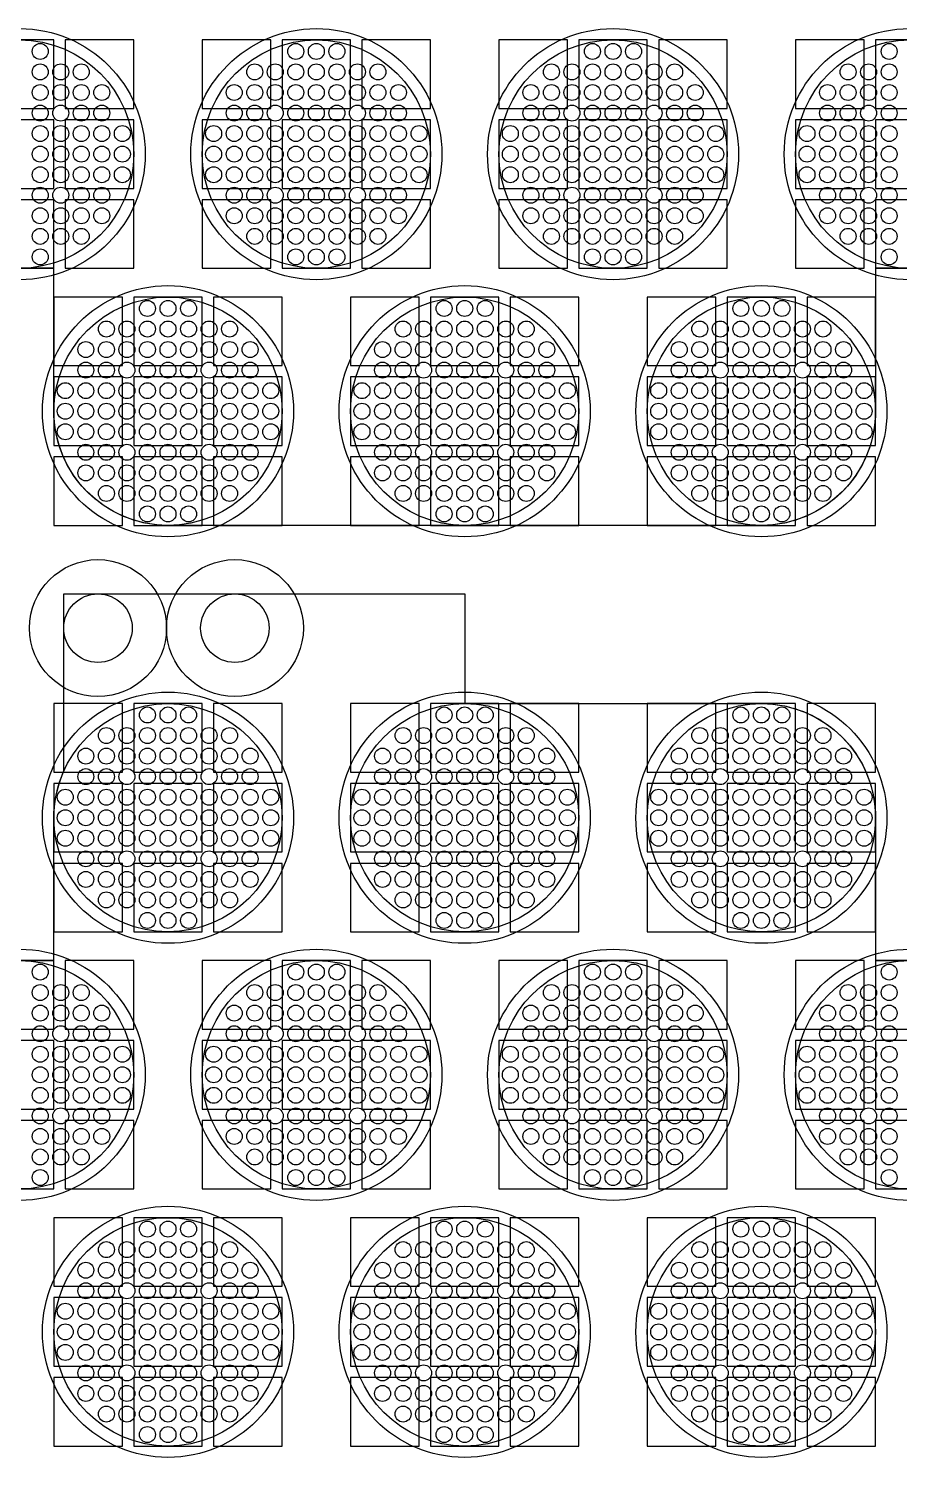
# Model space of a CAD drawing. Extents: x -49 to 54, y -38 to 38.
# Drawn here: x -20.96 to -17.14, y -17.83 to -11.57 of the extents above; entities that cross this region are included whole.
import ezdxf

# ---------------------------------------------------------------- set-up
doc = ezdxf.new("R2010")
doc.units = 0
for name, color, linetype in [('ADHESIVE_VIA_OPENINGS', 30, 'CONTINUOUS'), ('BACK_LAYER', 5, 'CONTINUOUS'), ('COND_LAYER_LOWER_ELECTRODE', 6, 'CONTINUOUS'), ('CONDUCTIVE_LAYER_BACK_LAYER', 2, 'CONTINUOUS'), ('EMITTER', 3, 'CONTINUOUS'), ('LOWER_ELECTRODE', 1, 'CONTINUOUS'), ('SUBSTRATE_VIA', 4, 'CONTINUOUS')]:
    doc.layers.add(name, color=color, linetype=linetype)

msp = doc.modelspace()

# ---------------------------------------------------------------- linework, layer by layer
at = {"layer": 'ADHESIVE_VIA_OPENINGS'}
for centre in [(-20.6534, -14.1982), (-20.0534, -14.1982)]:
    msp.add_circle(centre, 0.3, dxfattribs=at)
at = {"layer": 'BACK_LAYER'}
for points in [[(-21.1465, -11.9223), (-20.8465, -11.9223), (-20.8465, -11.6223), (-21.1465, -11.6223)], [(-20.7965, -11.9223), (-20.4965, -11.9223), (-20.4965, -11.6223), (-20.7965, -11.6223)], [(-20.1965, -11.9223), (-19.8965, -11.9223), (-19.8965, -11.6223), (-20.1965, -11.6223)], [(-19.8465, -11.9223), (-19.5465, -11.9223), (-19.5465, -11.6223), (-19.8465, -11.6223)], [(-19.4965, -11.9223), (-19.1965, -11.9223), (-19.1965, -11.6223), (-19.4965, -11.6223)], [(-18.8965, -11.9223), (-18.5965, -11.9223), (-18.5965, -11.6223), (-18.8965, -11.6223)], [(-18.5465, -11.9223), (-18.2465, -11.9223), (-18.2465, -11.6223), (-18.5465, -11.6223)], [(-18.1965, -11.9223), (-17.8965, -11.9223), (-17.8965, -11.6223), (-18.1965, -11.6223)], [(-17.5965, -11.9223), (-17.2965, -11.9223), (-17.2965, -11.6223), (-17.5965, -11.6223)], [(-17.2465, -11.9223), (-16.9465, -11.9223), (-16.9465, -11.6223), (-17.2465, -11.6223)], [(-21.1465, -12.2723), (-20.8465, -12.2723), (-20.8465, -11.9723), (-21.1465, -11.9723)], [(-20.7965, -12.2723), (-20.4965, -12.2723), (-20.4965, -11.9723), (-20.7965, -11.9723)], [(-20.1965, -12.2723), (-19.8965, -12.2723), (-19.8965, -11.9723), (-20.1965, -11.9723)], [(-19.8465, -12.2723), (-19.5465, -12.2723), (-19.5465, -11.9723), (-19.8465, -11.9723)], [(-19.4965, -12.2723), (-19.1965, -12.2723), (-19.1965, -11.9723), (-19.4965, -11.9723)], [(-18.8965, -12.2723), (-18.5965, -12.2723), (-18.5965, -11.9723), (-18.8965, -11.9723)], [(-18.5465, -12.2723), (-18.2465, -12.2723), (-18.2465, -11.9723), (-18.5465, -11.9723)], [(-18.1965, -12.2723), (-17.8965, -12.2723), (-17.8965, -11.9723), (-18.1965, -11.9723)], [(-17.5965, -12.2723), (-17.2965, -12.2723), (-17.2965, -11.9723), (-17.5965, -11.9723)], [(-17.2465, -12.2723), (-16.9465, -12.2723), (-16.9465, -11.9723), (-17.2465, -11.9723)], [(-21.1465, -12.6223), (-20.8465, -12.6223), (-20.8465, -12.3223), (-21.1465, -12.3223)], [(-20.7965, -12.6223), (-20.4965, -12.6223), (-20.4965, -12.3223), (-20.7965, -12.3223)], [(-20.1965, -12.6223), (-19.8965, -12.6223), (-19.8965, -12.3223), (-20.1965, -12.3223)], [(-19.8465, -12.6223), (-19.5465, -12.6223), (-19.5465, -12.3223), (-19.8465, -12.3223)], [(-19.4965, -12.6223), (-19.1965, -12.6223), (-19.1965, -12.3223), (-19.4965, -12.3223)], [(-18.8965, -12.6223), (-18.5965, -12.6223), (-18.5965, -12.3223), (-18.8965, -12.3223)], [(-18.5465, -12.6223), (-18.2465, -12.6223), (-18.2465, -12.3223), (-18.5465, -12.3223)], [(-18.1965, -12.6223), (-17.8965, -12.6223), (-17.8965, -12.3223), (-18.1965, -12.3223)], [(-17.5965, -12.6223), (-17.2965, -12.6223), (-17.2965, -12.3223), (-17.5965, -12.3223)], [(-17.2465, -12.6223), (-16.9465, -12.6223), (-16.9465, -12.3223), (-17.2465, -12.3223)], [(-20.8465, -13.0482), (-20.5465, -13.0482), (-20.5465, -12.7482), (-20.8465, -12.7482)], [(-20.4965, -13.0482), (-20.1965, -13.0482), (-20.1965, -12.7482), (-20.4965, -12.7482)], [(-20.1465, -13.0482), (-19.8465, -13.0482), (-19.8465, -12.7482), (-20.1465, -12.7482)], [(-19.5465, -13.0482), (-19.2465, -13.0482), (-19.2465, -12.7482), (-19.5465, -12.7482)], [(-19.1965, -13.0482), (-18.8965, -13.0482), (-18.8965, -12.7482), (-19.1965, -12.7482)], [(-18.8465, -13.0482), (-18.5465, -13.0482), (-18.5465, -12.7482), (-18.8465, -12.7482)], [(-18.2465, -13.0482), (-17.9465, -13.0482), (-17.9465, -12.7482), (-18.2465, -12.7482)], [(-17.8965, -13.0482), (-17.5965, -13.0482), (-17.5965, -12.7482), (-17.8965, -12.7482)], [(-17.5465, -13.0482), (-17.2465, -13.0482), (-17.2465, -12.7482), (-17.5465, -12.7482)], [(-20.8465, -13.3982), (-20.5465, -13.3982), (-20.5465, -13.0982), (-20.8465, -13.0982)], [(-20.4965, -13.3982), (-20.1965, -13.3982), (-20.1965, -13.0982), (-20.4965, -13.0982)], [(-20.1465, -13.3982), (-19.8465, -13.3982), (-19.8465, -13.0982), (-20.1465, -13.0982)], [(-19.5465, -13.3982), (-19.2465, -13.3982), (-19.2465, -13.0982), (-19.5465, -13.0982)], [(-19.1965, -13.3982), (-18.8965, -13.3982), (-18.8965, -13.0982), (-19.1965, -13.0982)], [(-18.8465, -13.3982), (-18.5465, -13.3982), (-18.5465, -13.0982), (-18.8465, -13.0982)], [(-18.2465, -13.3982), (-17.9465, -13.3982), (-17.9465, -13.0982), (-18.2465, -13.0982)], [(-17.8965, -13.3982), (-17.5965, -13.3982), (-17.5965, -13.0982), (-17.8965, -13.0982)], [(-17.5465, -13.3982), (-17.2465, -13.3982), (-17.2465, -13.0982), (-17.5465, -13.0982)], [(-20.8465, -13.7482), (-20.5465, -13.7482), (-20.5465, -13.4482), (-20.8465, -13.4482)], [(-20.4965, -13.7482), (-20.1965, -13.7482), (-20.1965, -13.4482), (-20.4965, -13.4482)], [(-20.1465, -13.7482), (-19.8465, -13.7482), (-19.8465, -13.4482), (-20.1465, -13.4482)], [(-19.5465, -13.7482), (-19.2465, -13.7482), (-19.2465, -13.4482), (-19.5465, -13.4482)], [(-19.1965, -13.7482), (-18.8965, -13.7482), (-18.8965, -13.4482), (-19.1965, -13.4482)], [(-18.8465, -13.7482), (-18.5465, -13.7482), (-18.5465, -13.4482), (-18.8465, -13.4482)], [(-18.2465, -13.7482), (-17.9465, -13.7482), (-17.9465, -13.4482), (-18.2465, -13.4482)], [(-17.8965, -13.7482), (-17.5965, -13.7482), (-17.5965, -13.4482), (-17.8965, -13.4482)], [(-17.5465, -13.7482), (-17.2465, -13.7482), (-17.2465, -13.4482), (-17.5465, -13.4482)], [(-20.8465, -14.8286), (-20.5465, -14.8286), (-20.5465, -14.5286), (-20.8465, -14.5286)], [(-20.4965, -14.8286), (-20.1965, -14.8286), (-20.1965, -14.5286), (-20.4965, -14.5286)], [(-20.1465, -14.8286), (-19.8465, -14.8286), (-19.8465, -14.5286), (-20.1465, -14.5286)], [(-19.5465, -14.8286), (-19.2465, -14.8286), (-19.2465, -14.5286), (-19.5465, -14.5286)], [(-19.1965, -14.8286), (-18.8965, -14.8286), (-18.8965, -14.5286), (-19.1965, -14.5286)], [(-18.8465, -14.8286), (-18.5465, -14.8286), (-18.5465, -14.5286), (-18.8465, -14.5286)], [(-18.2465, -14.8286), (-17.9465, -14.8286), (-17.9465, -14.5286), (-18.2465, -14.5286)], [(-17.8965, -14.8286), (-17.5965, -14.8286), (-17.5965, -14.5286), (-17.8965, -14.5286)], [(-17.5465, -14.8286), (-17.2465, -14.8286), (-17.2465, -14.5286), (-17.5465, -14.5286)], [(-20.8465, -15.1786), (-20.5465, -15.1786), (-20.5465, -14.8786), (-20.8465, -14.8786)], [(-20.4965, -15.1786), (-20.1965, -15.1786), (-20.1965, -14.8786), (-20.4965, -14.8786)], [(-20.1465, -15.1786), (-19.8465, -15.1786), (-19.8465, -14.8786), (-20.1465, -14.8786)], [(-19.5465, -15.1786), (-19.2465, -15.1786), (-19.2465, -14.8786), (-19.5465, -14.8786)], [(-19.1965, -15.1786), (-18.8965, -15.1786), (-18.8965, -14.8786), (-19.1965, -14.8786)], [(-18.8465, -15.1786), (-18.5465, -15.1786), (-18.5465, -14.8786), (-18.8465, -14.8786)], [(-18.2465, -15.1786), (-17.9465, -15.1786), (-17.9465, -14.8786), (-18.2465, -14.8786)], [(-17.8965, -15.1786), (-17.5965, -15.1786), (-17.5965, -14.8786), (-17.8965, -14.8786)], [(-17.5465, -15.1786), (-17.2465, -15.1786), (-17.2465, -14.8786), (-17.5465, -14.8786)], [(-20.8465, -15.5286), (-20.5465, -15.5286), (-20.5465, -15.2286), (-20.8465, -15.2286)], [(-20.4965, -15.5286), (-20.1965, -15.5286), (-20.1965, -15.2286), (-20.4965, -15.2286)], [(-20.1465, -15.5286), (-19.8465, -15.5286), (-19.8465, -15.2286), (-20.1465, -15.2286)], [(-19.5465, -15.5286), (-19.2465, -15.5286), (-19.2465, -15.2286), (-19.5465, -15.2286)], [(-19.1965, -15.5286), (-18.8965, -15.5286), (-18.8965, -15.2286), (-19.1965, -15.2286)], [(-18.8465, -15.5286), (-18.5465, -15.5286), (-18.5465, -15.2286), (-18.8465, -15.2286)], [(-18.2465, -15.5286), (-17.9465, -15.5286), (-17.9465, -15.2286), (-18.2465, -15.2286)], [(-17.8965, -15.5286), (-17.5965, -15.5286), (-17.5965, -15.2286), (-17.8965, -15.2286)], [(-17.5465, -15.5286), (-17.2465, -15.5286), (-17.2465, -15.2286), (-17.5465, -15.2286)], [(-21.1465, -15.9544), (-20.8465, -15.9544), (-20.8465, -15.6544), (-21.1465, -15.6544)], [(-20.7965, -15.9544), (-20.4965, -15.9544), (-20.4965, -15.6544), (-20.7965, -15.6544)], [(-20.1965, -15.9544), (-19.8965, -15.9544), (-19.8965, -15.6544), (-20.1965, -15.6544)], [(-19.8465, -15.9544), (-19.5465, -15.9544), (-19.5465, -15.6544), (-19.8465, -15.6544)], [(-19.4965, -15.9544), (-19.1965, -15.9544), (-19.1965, -15.6544), (-19.4965, -15.6544)], [(-18.8965, -15.9544), (-18.5965, -15.9544), (-18.5965, -15.6544), (-18.8965, -15.6544)], [(-18.5465, -15.9544), (-18.2465, -15.9544), (-18.2465, -15.6544), (-18.5465, -15.6544)], [(-18.1965, -15.9544), (-17.8965, -15.9544), (-17.8965, -15.6544), (-18.1965, -15.6544)], [(-17.5965, -15.9544), (-17.2965, -15.9544), (-17.2965, -15.6544), (-17.5965, -15.6544)], [(-17.2465, -15.9544), (-16.9465, -15.9544), (-16.9465, -15.6544), (-17.2465, -15.6544)], [(-21.1465, -16.3044), (-20.8465, -16.3044), (-20.8465, -16.0044), (-21.1465, -16.0044)], [(-20.7965, -16.3044), (-20.4965, -16.3044), (-20.4965, -16.0044), (-20.7965, -16.0044)], [(-20.1965, -16.3044), (-19.8965, -16.3044), (-19.8965, -16.0044), (-20.1965, -16.0044)], [(-19.8465, -16.3044), (-19.5465, -16.3044), (-19.5465, -16.0044), (-19.8465, -16.0044)], [(-19.4965, -16.3044), (-19.1965, -16.3044), (-19.1965, -16.0044), (-19.4965, -16.0044)], [(-18.8965, -16.3044), (-18.5965, -16.3044), (-18.5965, -16.0044), (-18.8965, -16.0044)], [(-18.5465, -16.3044), (-18.2465, -16.3044), (-18.2465, -16.0044), (-18.5465, -16.0044)], [(-18.1965, -16.3044), (-17.8965, -16.3044), (-17.8965, -16.0044), (-18.1965, -16.0044)], [(-17.5965, -16.3044), (-17.2965, -16.3044), (-17.2965, -16.0044), (-17.5965, -16.0044)], [(-17.2465, -16.3044), (-16.9465, -16.3044), (-16.9465, -16.0044), (-17.2465, -16.0044)], [(-21.1465, -16.6544), (-20.8465, -16.6544), (-20.8465, -16.3544), (-21.1465, -16.3544)], [(-20.7965, -16.6544), (-20.4965, -16.6544), (-20.4965, -16.3544), (-20.7965, -16.3544)], [(-20.1965, -16.6544), (-19.8965, -16.6544), (-19.8965, -16.3544), (-20.1965, -16.3544)], [(-19.8465, -16.6544), (-19.5465, -16.6544), (-19.5465, -16.3544), (-19.8465, -16.3544)], [(-19.4965, -16.6544), (-19.1965, -16.6544), (-19.1965, -16.3544), (-19.4965, -16.3544)], [(-18.8965, -16.6544), (-18.5965, -16.6544), (-18.5965, -16.3544), (-18.8965, -16.3544)], [(-18.5465, -16.6544), (-18.2465, -16.6544), (-18.2465, -16.3544), (-18.5465, -16.3544)], [(-18.1965, -16.6544), (-17.8965, -16.6544), (-17.8965, -16.3544), (-18.1965, -16.3544)], [(-17.5965, -16.6544), (-17.2965, -16.6544), (-17.2965, -16.3544), (-17.5965, -16.3544)], [(-17.2465, -16.6544), (-16.9465, -16.6544), (-16.9465, -16.3544), (-17.2465, -16.3544)], [(-20.8465, -17.0802), (-20.5465, -17.0802), (-20.5465, -16.7802), (-20.8465, -16.7802)], [(-20.4965, -17.0802), (-20.1965, -17.0802), (-20.1965, -16.7802), (-20.4965, -16.7802)], [(-20.1465, -17.0802), (-19.8465, -17.0802), (-19.8465, -16.7802), (-20.1465, -16.7802)], [(-19.5465, -17.0802), (-19.2465, -17.0802), (-19.2465, -16.7802), (-19.5465, -16.7802)], [(-19.1965, -17.0802), (-18.8965, -17.0802), (-18.8965, -16.7802), (-19.1965, -16.7802)], [(-18.8465, -17.0802), (-18.5465, -17.0802), (-18.5465, -16.7802), (-18.8465, -16.7802)], [(-18.2465, -17.0802), (-17.9465, -17.0802), (-17.9465, -16.7802), (-18.2465, -16.7802)], [(-17.8965, -17.0802), (-17.5965, -17.0802), (-17.5965, -16.7802), (-17.8965, -16.7802)], [(-17.5465, -17.0802), (-17.2465, -17.0802), (-17.2465, -16.7802), (-17.5465, -16.7802)], [(-20.8465, -17.4302), (-20.5465, -17.4302), (-20.5465, -17.1302), (-20.8465, -17.1302)], [(-20.4965, -17.4302), (-20.1965, -17.4302), (-20.1965, -17.1302), (-20.4965, -17.1302)], [(-20.1465, -17.4302), (-19.8465, -17.4302), (-19.8465, -17.1302), (-20.1465, -17.1302)], [(-19.5465, -17.4302), (-19.2465, -17.4302), (-19.2465, -17.1302), (-19.5465, -17.1302)], [(-19.1965, -17.4302), (-18.8965, -17.4302), (-18.8965, -17.1302), (-19.1965, -17.1302)], [(-18.8465, -17.4302), (-18.5465, -17.4302), (-18.5465, -17.1302), (-18.8465, -17.1302)], [(-18.2465, -17.4302), (-17.9465, -17.4302), (-17.9465, -17.1302), (-18.2465, -17.1302)], [(-17.8965, -17.4302), (-17.5965, -17.4302), (-17.5965, -17.1302), (-17.8965, -17.1302)], [(-17.5465, -17.4302), (-17.2465, -17.4302), (-17.2465, -17.1302), (-17.5465, -17.1302)], [(-20.8465, -17.7802), (-20.5465, -17.7802), (-20.5465, -17.4802), (-20.8465, -17.4802)], [(-20.4965, -17.7802), (-20.1965, -17.7802), (-20.1965, -17.4802), (-20.4965, -17.4802)], [(-20.1465, -17.7802), (-19.8465, -17.7802), (-19.8465, -17.4802), (-20.1465, -17.4802)], [(-19.5465, -17.7802), (-19.2465, -17.7802), (-19.2465, -17.4802), (-19.5465, -17.4802)], [(-19.1965, -17.7802), (-18.8965, -17.7802), (-18.8965, -17.4802), (-19.1965, -17.4802)], [(-18.8465, -17.7802), (-18.5465, -17.7802), (-18.5465, -17.4802), (-18.8465, -17.4802)], [(-18.2465, -17.7802), (-17.9465, -17.7802), (-17.9465, -17.4802), (-18.2465, -17.4802)], [(-17.8965, -17.7802), (-17.5965, -17.7802), (-17.5965, -17.4802), (-17.8965, -17.4802)], [(-17.5465, -17.7802), (-17.2465, -17.7802), (-17.2465, -17.4802), (-17.5465, -17.4802)]]:
    msp.add_lwpolyline(points, close=True, dxfattribs=at)
at = {"layer": 'COND_LAYER_LOWER_ELECTRODE'}
for centre in [(-20.9965, -12.1223), (-19.6965, -12.1223), (-18.3965, -12.1223), (-17.0965, -12.1223), (-20.3465, -13.2482), (-19.0465, -13.2482), (-17.7465, -13.2482), (-20.3465, -15.0286), (-19.0465, -15.0286), (-17.7465, -15.0286), (-20.9965, -16.1544), (-19.6965, -16.1544), (-18.3965, -16.1544), (-17.0965, -16.1544), (-20.3465, -17.2802), (-19.0465, -17.2802), (-17.7465, -17.2802)]:
    msp.add_circle(centre, 0.55, dxfattribs=at)
at = {"layer": 'CONDUCTIVE_LAYER_BACK_LAYER'}
for points in [[(-17.0866, -12.6222), (-17.2465, -12.6222), (-17.2465, -13.2482), (-17.2469, -13.268), (-17.2481, -13.2879), (-17.2501, -13.3077), (-17.2528, -13.3274), (-17.2564, -13.3469), (-17.2607, -13.3663), (-17.2658, -13.3856), (-17.2716, -13.4046), (-17.2782, -13.4233), (-17.2855, -13.4418), (-17.2936, -13.46), (-17.3024, -13.4778), (-17.3118, -13.4953), (-17.322, -13.5124), (-17.3329, -13.529), (-17.3443, -13.5453), (-17.3565, -13.561), (-17.3692, -13.5763), (-17.3826, -13.591), (-17.3965, -13.6052), (-17.411, -13.6189), (-17.426, -13.6319), (-17.4415, -13.6443), (-17.4575, -13.6562), (-17.4739, -13.6673), (-17.4908, -13.6778), (-17.5081, -13.6877), (-17.5257, -13.6968), (-17.5437, -13.7052), (-17.5621, -13.7129), (-17.5807, -13.7199), (-17.5996, -13.7261), (-17.6187, -13.7316), (-17.638, -13.7363), (-17.6575, -13.7402), (-17.6771, -13.7433), (-17.6969, -13.7457), (-17.7167, -13.7473), (-17.7366, -13.7481), (-20.3564, -13.7481), (-20.3763, -13.7473), (-20.3961, -13.7457), (-20.4159, -13.7433), (-20.4355, -13.7402), (-20.455, -13.7363), (-20.4743, -13.7316), (-20.4934, -13.7261), (-20.5123, -13.7199), (-20.5309, -13.7129), (-20.5493, -13.7052), (-20.5673, -13.6968), (-20.5849, -13.6877), (-20.6022, -13.6778), (-20.6191, -13.6673), (-20.6356, -13.6562), (-20.6515, -13.6443), (-20.6671, -13.6319), (-20.6821, -13.6189), (-20.6965, -13.6052), (-20.7104, -13.591), (-20.7238, -13.5763), (-20.7365, -13.561), (-20.7487, -13.5453), (-20.7602, -13.529), (-20.771, -13.5124), (-20.7812, -13.4953), (-20.7906, -13.4778), (-20.7994, -13.46), (-20.8075, -13.4418), (-20.8148, -13.4233), (-20.8214, -13.4046), (-20.8273, -13.3856), (-20.8323, -13.3663), (-20.8367, -13.3469), (-20.8402, -13.3274), (-20.843, -13.3077), (-20.8449, -13.2879), (-20.8461, -13.268), (-20.8465, -13.2482), (-20.8465, -12.6222), (-21.0064, -12.6222)], [(-21.0064, -15.6545), (-20.8465, -15.6545), (-20.8465, -15.0286), (-20.8461, -15.0087), (-20.8449, -14.9888), (-20.843, -14.969), (-20.8402, -14.9494), (-20.8367, -14.9298), (-20.8323, -14.9104), (-20.8273, -14.8912), (-20.8214, -14.8722), (-20.8148, -14.8534), (-20.8075, -14.8349), (-20.8034, -14.8258), (-20.8034, -14.0482), (-19.0465, -14.0482), (-19.0465, -14.5287), (-17.7366, -14.5287), (-17.7167, -14.5294), (-17.6969, -14.531), (-17.6771, -14.5334), (-17.6575, -14.5365), (-17.638, -14.5405), (-17.6187, -14.5452), (-17.5996, -14.5506), (-17.5807, -14.5568), (-17.5621, -14.5638), (-17.5437, -14.5715), (-17.5257, -14.5799), (-17.5081, -14.5891), (-17.4908, -14.5989), (-17.4739, -14.6094), (-17.4575, -14.6206), (-17.4415, -14.6324), (-17.426, -14.6448), (-17.411, -14.6579), (-17.3965, -14.6715), (-17.3826, -14.6857), (-17.3692, -14.7004), (-17.3565, -14.7157), (-17.3443, -14.7315), (-17.3329, -14.7477), (-17.322, -14.7643), (-17.3118, -14.7814), (-17.3024, -14.7989), (-17.2936, -14.8167), (-17.2855, -14.8349), (-17.2782, -14.8534), (-17.2716, -14.8722), (-17.2658, -14.8912), (-17.2607, -14.9104), (-17.2564, -14.9298), (-17.2528, -14.9494), (-17.2501, -14.969), (-17.2481, -14.9888), (-17.2469, -15.0087), (-17.2465, -15.0286), (-17.2465, -15.6545), (-17.0866, -15.6545)]]:
    msp.add_lwpolyline(points, dxfattribs=at)
at = {"layer": 'EMITTER'}
for centre in [(-20.9965, -12.1223), (-19.6965, -12.1223), (-18.3965, -12.1223), (-17.0965, -12.1223), (-20.3465, -13.2482), (-19.0465, -13.2482), (-17.7465, -13.2482), (-20.3465, -15.0286), (-19.0465, -15.0286), (-17.7465, -15.0286), (-20.9965, -16.1544), (-19.6965, -16.1544), (-18.3965, -16.1544), (-17.0965, -16.1544), (-20.3465, -17.2802), (-19.0465, -17.2802), (-17.7465, -17.2802)]:
    msp.add_circle(centre, 0.5, dxfattribs=at)
at = {"layer": 'LOWER_ELECTRODE'}
for centre in [(-20.9065, -11.6723), (-19.7865, -11.6723), (-19.6965, -11.6723), (-19.6065, -11.6723), (-18.4865, -11.6723), (-18.3965, -11.6723), (-18.3065, -11.6723), (-17.1865, -11.6723), (-20.9065, -11.7623), (-20.8165, -11.7623), (-20.7265, -11.7623), (-19.9665, -11.7623), (-19.8765, -11.7623), (-19.7865, -11.7623), (-19.6965, -11.7623), (-19.6065, -11.7623), (-19.5165, -11.7623), (-19.4265, -11.7623), (-18.6665, -11.7623), (-18.5765, -11.7623), (-18.4865, -11.7623), (-18.3965, -11.7623), (-18.3065, -11.7623), (-18.2165, -11.7623), (-18.1265, -11.7623), (-17.3665, -11.7623), (-17.2765, -11.7623), (-17.1865, -11.7623), (-20.9065, -11.8523), (-20.8165, -11.8523), (-20.7265, -11.8523), (-20.6365, -11.8523), (-20.0565, -11.8523), (-19.9665, -11.8523), (-19.8765, -11.8523), (-19.7865, -11.8523), (-19.6965, -11.8523), (-19.6065, -11.8523), (-19.5165, -11.8523), (-19.4265, -11.8523), (-19.3365, -11.8523), (-18.7565, -11.8523), (-18.6665, -11.8523), (-18.5765, -11.8523), (-18.4865, -11.8523), (-18.3965, -11.8523), (-18.3065, -11.8523), (-18.2165, -11.8523), (-18.1265, -11.8523), (-18.0365, -11.8523), (-17.4565, -11.8523), (-17.3665, -11.8523), (-17.2765, -11.8523), (-17.1865, -11.8523), (-20.9065, -11.9423), (-20.8165, -11.9423), (-20.7265, -11.9423), (-20.6365, -11.9423), (-20.0565, -11.9423), (-19.9665, -11.9423), (-19.8765, -11.9423), (-19.7865, -11.9423), (-19.6965, -11.9423), (-19.6065, -11.9423), (-19.5165, -11.9423), (-19.4265, -11.9423), (-19.3365, -11.9423), (-18.7565, -11.9423), (-18.6665, -11.9423), (-18.5765, -11.9423), (-18.4865, -11.9423), (-18.3965, -11.9423), (-18.3065, -11.9423), (-18.2165, -11.9423), (-18.1265, -11.9423), (-18.0365, -11.9423), (-17.4565, -11.9423), (-17.3665, -11.9423), (-17.2765, -11.9423), (-17.1865, -11.9423), (-20.9065, -12.0323), (-20.8165, -12.0323), (-20.7265, -12.0323), (-20.6365, -12.0323), (-20.5465, -12.0323), (-20.1465, -12.0323), (-20.0565, -12.0323), (-19.9665, -12.0323), (-19.8765, -12.0323), (-19.7865, -12.0323), (-19.6965, -12.0323), (-19.6065, -12.0323), (-19.5165, -12.0323), (-19.4265, -12.0323), (-19.3365, -12.0323), (-19.2465, -12.0323), (-18.8465, -12.0323), (-18.7565, -12.0323), (-18.6665, -12.0323), (-18.5765, -12.0323), (-18.4865, -12.0323), (-18.3965, -12.0323), (-18.3065, -12.0323), (-18.2165, -12.0323), (-18.1265, -12.0323), (-18.0365, -12.0323), (-17.9465, -12.0323), (-17.5465, -12.0323), (-17.4565, -12.0323), (-17.3665, -12.0323), (-17.2765, -12.0323), (-17.1865, -12.0323), (-20.9065, -12.1223), (-20.8165, -12.1223), (-20.7265, -12.1223), (-20.6365, -12.1223), (-20.5465, -12.1223), (-20.1465, -12.1223), (-20.0565, -12.1223), (-19.9665, -12.1223), (-19.8765, -12.1223), (-19.7865, -12.1223), (-19.6965, -12.1223), (-19.6065, -12.1223), (-19.5165, -12.1223), (-19.4265, -12.1223), (-19.3365, -12.1223), (-19.2465, -12.1223), (-18.8465, -12.1223), (-18.7565, -12.1223), (-18.6665, -12.1223), (-18.5765, -12.1223), (-18.4865, -12.1223), (-18.3965, -12.1223), (-18.3065, -12.1223), (-18.2165, -12.1223), (-18.1265, -12.1223), (-18.0365, -12.1223), (-17.9465, -12.1223), (-17.5465, -12.1223), (-17.4565, -12.1223), (-17.3665, -12.1223), (-17.2765, -12.1223), (-17.1865, -12.1223), (-20.9065, -12.2123), (-20.8165, -12.2123), (-20.7265, -12.2123), (-20.6365, -12.2123), (-20.5465, -12.2123), (-20.1465, -12.2123), (-20.0565, -12.2123), (-19.9665, -12.2123), (-19.8765, -12.2123), (-19.7865, -12.2123), (-19.6965, -12.2123), (-19.6065, -12.2123), (-19.5165, -12.2123), (-19.4265, -12.2123), (-19.3365, -12.2123), (-19.2465, -12.2123), (-18.8465, -12.2123), (-18.7565, -12.2123), (-18.6665, -12.2123), (-18.5765, -12.2123), (-18.4865, -12.2123), (-18.3965, -12.2123), (-18.3065, -12.2123), (-18.2165, -12.2123), (-18.1265, -12.2123), (-18.0365, -12.2123), (-17.9465, -12.2123), (-17.5465, -12.2123), (-17.4565, -12.2123), (-17.3665, -12.2123), (-17.2765, -12.2123), (-17.1865, -12.2123), (-20.9065, -12.3023), (-20.8165, -12.3023), (-20.7265, -12.3023), (-20.6365, -12.3023), (-20.0565, -12.3023), (-19.9665, -12.3023), (-19.8765, -12.3023), (-19.7865, -12.3023), (-19.6965, -12.3023), (-19.6065, -12.3023), (-19.5165, -12.3023), (-19.4265, -12.3023), (-19.3365, -12.3023), (-18.7565, -12.3023), (-18.6665, -12.3023), (-18.5765, -12.3023), (-18.4865, -12.3023), (-18.3965, -12.3023), (-18.3065, -12.3023), (-18.2165, -12.3023), (-18.1265, -12.3023), (-18.0365, -12.3023), (-17.4565, -12.3023), (-17.3665, -12.3023), (-17.2765, -12.3023), (-17.1865, -12.3023), (-20.9065, -12.3923), (-20.8165, -12.3923), (-20.7265, -12.3923), (-20.6365, -12.3923), (-20.0565, -12.3923), (-19.9665, -12.3923), (-19.8765, -12.3923), (-19.7865, -12.3923), (-19.6965, -12.3923), (-19.6065, -12.3923), (-19.5165, -12.3923), (-19.4265, -12.3923), (-19.3365, -12.3923), (-18.7565, -12.3923), (-18.6665, -12.3923), (-18.5765, -12.3923), (-18.4865, -12.3923), (-18.3965, -12.3923), (-18.3065, -12.3923), (-18.2165, -12.3923), (-18.1265, -12.3923), (-18.0365, -12.3923), (-17.4565, -12.3923), (-17.3665, -12.3923), (-17.2765, -12.3923), (-17.1865, -12.3923), (-20.9065, -12.4823), (-20.8165, -12.4823), (-20.7265, -12.4823), (-19.9665, -12.4823), (-19.8765, -12.4823), (-19.7865, -12.4823), (-19.6965, -12.4823), (-19.6065, -12.4823), (-19.5165, -12.4823), (-19.4265, -12.4823), (-18.6665, -12.4823), (-18.5765, -12.4823), (-18.4865, -12.4823), (-18.3965, -12.4823), (-18.3065, -12.4823), (-18.2165, -12.4823), (-18.1265, -12.4823), (-17.3665, -12.4823), (-17.2765, -12.4823), (-17.1865, -12.4823), (-20.9065, -12.5723), (-19.7865, -12.5723), (-19.6965, -12.5723), (-19.6065, -12.5723), (-18.4865, -12.5723), (-18.3965, -12.5723), (-18.3065, -12.5723), (-17.1865, -12.5723), (-20.4365, -12.7982), (-20.3465, -12.7982), (-20.2565, -12.7982), (-19.1365, -12.7982), (-19.0465, -12.7982), (-18.9565, -12.7982), (-17.8365, -12.7982), (-17.7465, -12.7982), (-17.6565, -12.7982), (-20.6165, -12.8882), (-20.5265, -12.8882), (-20.4365, -12.8882), (-20.3465, -12.8882), (-20.2565, -12.8882), (-20.1665, -12.8882), (-20.0765, -12.8882), (-19.3165, -12.8882), (-19.2265, -12.8882), (-19.1365, -12.8882), (-19.0465, -12.8882), (-18.9565, -12.8882), (-18.8665, -12.8882), (-18.7765, -12.8882), (-18.0165, -12.8882), (-17.9265, -12.8882), (-17.8365, -12.8882), (-17.7465, -12.8882), (-17.6565, -12.8882), (-17.5665, -12.8882), (-17.4765, -12.8882), (-20.7065, -12.9782), (-20.6165, -12.9782), (-20.5265, -12.9782), (-20.4365, -12.9782), (-20.3465, -12.9782), (-20.2565, -12.9782), (-20.1665, -12.9782), (-20.0765, -12.9782), (-19.9865, -12.9782), (-19.4065, -12.9782), (-19.3165, -12.9782), (-19.2265, -12.9782), (-19.1365, -12.9782), (-19.0465, -12.9782), (-18.9565, -12.9782), (-18.8665, -12.9782), (-18.7765, -12.9782), (-18.6865, -12.9782), (-18.1065, -12.9782), (-18.0165, -12.9782), (-17.9265, -12.9782), (-17.8365, -12.9782), (-17.7465, -12.9782), (-17.6565, -12.9782), (-17.5665, -12.9782), (-17.4765, -12.9782), (-17.3865, -12.9782), (-20.7065, -13.0682), (-20.6165, -13.0682), (-20.5265, -13.0682), (-20.4365, -13.0682), (-20.3465, -13.0682), (-20.2565, -13.0682), (-20.1665, -13.0682), (-20.0765, -13.0682), (-19.9865, -13.0682), (-19.4065, -13.0682), (-19.3165, -13.0682), (-19.2265, -13.0682), (-19.1365, -13.0682), (-19.0465, -13.0682), (-18.9565, -13.0682), (-18.8665, -13.0682), (-18.7765, -13.0682), (-18.6865, -13.0682), (-18.1065, -13.0682), (-18.0165, -13.0682), (-17.9265, -13.0682), (-17.8365, -13.0682), (-17.7465, -13.0682), (-17.6565, -13.0682), (-17.5665, -13.0682), (-17.4765, -13.0682), (-17.3865, -13.0682), (-20.7965, -13.1582), (-20.7065, -13.1582), (-20.6165, -13.1582), (-20.5265, -13.1582), (-20.4365, -13.1582), (-20.3465, -13.1582), (-20.2565, -13.1582), (-20.1665, -13.1582), (-20.0765, -13.1582), (-19.9865, -13.1582), (-19.8965, -13.1582), (-19.4965, -13.1582), (-19.4065, -13.1582), (-19.3165, -13.1582), (-19.2265, -13.1582), (-19.1365, -13.1582), (-19.0465, -13.1582), (-18.9565, -13.1582), (-18.8665, -13.1582), (-18.7765, -13.1582), (-18.6865, -13.1582), (-18.5965, -13.1582), (-18.1965, -13.1582), (-18.1065, -13.1582), (-18.0165, -13.1582), (-17.9265, -13.1582), (-17.8365, -13.1582), (-17.7465, -13.1582), (-17.6565, -13.1582), (-17.5665, -13.1582), (-17.4765, -13.1582), (-17.3865, -13.1582), (-17.2965, -13.1582), (-20.7965, -13.2482), (-20.7065, -13.2482), (-20.6165, -13.2482), (-20.5265, -13.2482), (-20.4365, -13.2482), (-20.3465, -13.2482), (-20.2565, -13.2482), (-20.1665, -13.2482), (-20.0765, -13.2482), (-19.9865, -13.2482), (-19.8965, -13.2482), (-19.4965, -13.2482), (-19.4065, -13.2482), (-19.3165, -13.2482), (-19.2265, -13.2482), (-19.1365, -13.2482), (-19.0465, -13.2482), (-18.9565, -13.2482), (-18.8665, -13.2482), (-18.7765, -13.2482), (-18.6865, -13.2482), (-18.5965, -13.2482), (-18.1965, -13.2482), (-18.1065, -13.2482), (-18.0165, -13.2482), (-17.9265, -13.2482), (-17.8365, -13.2482), (-17.7465, -13.2482), (-17.6565, -13.2482), (-17.5665, -13.2482), (-17.4765, -13.2482), (-17.3865, -13.2482), (-17.2965, -13.2482), (-20.7965, -13.3382), (-20.7065, -13.3382), (-20.6165, -13.3382), (-20.5265, -13.3382), (-20.4365, -13.3382), (-20.3465, -13.3382), (-20.2565, -13.3382), (-20.1665, -13.3382), (-20.0765, -13.3382), (-19.9865, -13.3382), (-19.8965, -13.3382), (-19.4965, -13.3382), (-19.4065, -13.3382), (-19.3165, -13.3382), (-19.2265, -13.3382), (-19.1365, -13.3382), (-19.0465, -13.3382), (-18.9565, -13.3382), (-18.8665, -13.3382), (-18.7765, -13.3382), (-18.6865, -13.3382), (-18.5965, -13.3382), (-18.1965, -13.3382), (-18.1065, -13.3382), (-18.0165, -13.3382), (-17.9265, -13.3382), (-17.8365, -13.3382), (-17.7465, -13.3382), (-17.6565, -13.3382), (-17.5665, -13.3382), (-17.4765, -13.3382), (-17.3865, -13.3382), (-17.2965, -13.3382), (-20.7065, -13.4282), (-20.6165, -13.4282), (-20.5265, -13.4282), (-20.4365, -13.4282), (-20.3465, -13.4282), (-20.2565, -13.4282), (-20.1665, -13.4282), (-20.0765, -13.4282), (-19.9865, -13.4282), (-19.4065, -13.4282), (-19.3165, -13.4282), (-19.2265, -13.4282), (-19.1365, -13.4282), (-19.0465, -13.4282), (-18.9565, -13.4282), (-18.8665, -13.4282), (-18.7765, -13.4282), (-18.6865, -13.4282), (-18.1065, -13.4282), (-18.0165, -13.4282), (-17.9265, -13.4282), (-17.8365, -13.4282), (-17.7465, -13.4282), (-17.6565, -13.4282), (-17.5665, -13.4282), (-17.4765, -13.4282), (-17.3865, -13.4282), (-20.7065, -13.5182), (-20.6165, -13.5182), (-20.5265, -13.5182), (-20.4365, -13.5182), (-20.3465, -13.5182), (-20.2565, -13.5182), (-20.1665, -13.5182), (-20.0765, -13.5182), (-19.9865, -13.5182), (-19.4065, -13.5182), (-19.3165, -13.5182), (-19.2265, -13.5182), (-19.1365, -13.5182), (-19.0465, -13.5182), (-18.9565, -13.5182), (-18.8665, -13.5182), (-18.7765, -13.5182), (-18.6865, -13.5182), (-18.1065, -13.5182), (-18.0165, -13.5182), (-17.9265, -13.5182), (-17.8365, -13.5182), (-17.7465, -13.5182), (-17.6565, -13.5182), (-17.5665, -13.5182), (-17.4765, -13.5182), (-17.3865, -13.5182), (-20.6165, -13.6082), (-20.5265, -13.6082), (-20.4365, -13.6082), (-20.3465, -13.6082), (-20.2565, -13.6082), (-20.1665, -13.6082), (-20.0765, -13.6082), (-19.3165, -13.6082), (-19.2265, -13.6082), (-19.1365, -13.6082), (-19.0465, -13.6082), (-18.9565, -13.6082), (-18.8665, -13.6082), (-18.7765, -13.6082), (-18.0165, -13.6082), (-17.9265, -13.6082), (-17.8365, -13.6082), (-17.7465, -13.6082), (-17.6565, -13.6082), (-17.5665, -13.6082), (-17.4765, -13.6082), (-20.4365, -13.6982), (-20.3465, -13.6982), (-20.2565, -13.6982), (-19.1365, -13.6982), (-19.0465, -13.6982), (-18.9565, -13.6982), (-17.8365, -13.6982), (-17.7465, -13.6982), (-17.6565, -13.6982), (-20.4365, -14.5786), (-20.3465, -14.5786), (-20.2565, -14.5786), (-19.1365, -14.5786), (-19.0465, -14.5786), (-18.9565, -14.5786), (-17.8365, -14.5786), (-17.7465, -14.5786), (-17.6565, -14.5786), (-20.6165, -14.6686), (-20.5265, -14.6686), (-20.4365, -14.6686), (-20.3465, -14.6686), (-20.2565, -14.6686), (-20.1665, -14.6686), (-20.0765, -14.6686), (-19.3165, -14.6686), (-19.2265, -14.6686), (-19.1365, -14.6686), (-19.0465, -14.6686), (-18.9565, -14.6686), (-18.8665, -14.6686), (-18.7765, -14.6686), (-18.0165, -14.6686), (-17.9265, -14.6686), (-17.8365, -14.6686), (-17.7465, -14.6686), (-17.6565, -14.6686), (-17.5665, -14.6686), (-17.4765, -14.6686), (-20.7065, -14.7586), (-20.6165, -14.7586), (-20.5265, -14.7586), (-20.4365, -14.7586), (-20.3465, -14.7586), (-20.2565, -14.7586), (-20.1665, -14.7586), (-20.0765, -14.7586), (-19.9865, -14.7586), (-19.4065, -14.7586), (-19.3165, -14.7586), (-19.2265, -14.7586), (-19.1365, -14.7586), (-19.0465, -14.7586), (-18.9565, -14.7586), (-18.8665, -14.7586), (-18.7765, -14.7586), (-18.6865, -14.7586), (-18.1065, -14.7586), (-18.0165, -14.7586), (-17.9265, -14.7586), (-17.8365, -14.7586), (-17.7465, -14.7586), (-17.6565, -14.7586), (-17.5665, -14.7586), (-17.4765, -14.7586), (-17.3865, -14.7586), (-20.7065, -14.8486), (-20.6165, -14.8486), (-20.5265, -14.8486), (-20.4365, -14.8486), (-20.3465, -14.8486), (-20.2565, -14.8486), (-20.1665, -14.8486), (-20.0765, -14.8486), (-19.9865, -14.8486), (-19.4065, -14.8486), (-19.3165, -14.8486), (-19.2265, -14.8486), (-19.1365, -14.8486), (-19.0465, -14.8486), (-18.9565, -14.8486), (-18.8665, -14.8486), (-18.7765, -14.8486), (-18.6865, -14.8486), (-18.1065, -14.8486), (-18.0165, -14.8486), (-17.9265, -14.8486), (-17.8365, -14.8486), (-17.7465, -14.8486), (-17.6565, -14.8486), (-17.5665, -14.8486), (-17.4765, -14.8486), (-17.3865, -14.8486), (-20.7965, -14.9386), (-20.7065, -14.9386), (-20.6165, -14.9386), (-20.5265, -14.9386), (-20.4365, -14.9386), (-20.3465, -14.9386), (-20.2565, -14.9386), (-20.1665, -14.9386), (-20.0765, -14.9386), (-19.9865, -14.9386), (-19.8965, -14.9386), (-19.4965, -14.9386), (-19.4065, -14.9386), (-19.3165, -14.9386), (-19.2265, -14.9386), (-19.1365, -14.9386), (-19.0465, -14.9386), (-18.9565, -14.9386), (-18.8665, -14.9386), (-18.7765, -14.9386), (-18.6865, -14.9386), (-18.5965, -14.9386), (-18.1965, -14.9386), (-18.1065, -14.9386), (-18.0165, -14.9386), (-17.9265, -14.9386), (-17.8365, -14.9386), (-17.7465, -14.9386), (-17.6565, -14.9386), (-17.5665, -14.9386), (-17.4765, -14.9386), (-17.3865, -14.9386), (-17.2965, -14.9386), (-20.7965, -15.0286), (-20.7065, -15.0286), (-20.6165, -15.0286), (-20.5265, -15.0286), (-20.4365, -15.0286), (-20.3465, -15.0286), (-20.2565, -15.0286), (-20.1665, -15.0286), (-20.0765, -15.0286), (-19.9865, -15.0286), (-19.8965, -15.0286), (-19.4965, -15.0286), (-19.4065, -15.0286), (-19.3165, -15.0286), (-19.2265, -15.0286), (-19.1365, -15.0286), (-19.0465, -15.0286), (-18.9565, -15.0286), (-18.8665, -15.0286), (-18.7765, -15.0286), (-18.6865, -15.0286), (-18.5965, -15.0286), (-18.1965, -15.0286), (-18.1065, -15.0286), (-18.0165, -15.0286), (-17.9265, -15.0286), (-17.8365, -15.0286), (-17.7465, -15.0286), (-17.6565, -15.0286), (-17.5665, -15.0286), (-17.4765, -15.0286), (-17.3865, -15.0286), (-17.2965, -15.0286), (-20.7965, -15.1186), (-20.7065, -15.1186), (-20.6165, -15.1186), (-20.5265, -15.1186), (-20.4365, -15.1186), (-20.3465, -15.1186), (-20.2565, -15.1186), (-20.1665, -15.1186), (-20.0765, -15.1186), (-19.9865, -15.1186), (-19.8965, -15.1186), (-19.4965, -15.1186), (-19.4065, -15.1186), (-19.3165, -15.1186), (-19.2265, -15.1186), (-19.1365, -15.1186), (-19.0465, -15.1186), (-18.9565, -15.1186), (-18.8665, -15.1186), (-18.7765, -15.1186), (-18.6865, -15.1186), (-18.5965, -15.1186), (-18.1965, -15.1186), (-18.1065, -15.1186), (-18.0165, -15.1186), (-17.9265, -15.1186), (-17.8365, -15.1186), (-17.7465, -15.1186), (-17.6565, -15.1186), (-17.5665, -15.1186), (-17.4765, -15.1186), (-17.3865, -15.1186), (-17.2965, -15.1186), (-20.7065, -15.2086), (-20.6165, -15.2086), (-20.5265, -15.2086), (-20.4365, -15.2086), (-20.3465, -15.2086), (-20.2565, -15.2086), (-20.1665, -15.2086), (-20.0765, -15.2086), (-19.9865, -15.2086), (-19.4065, -15.2086), (-19.3165, -15.2086), (-19.2265, -15.2086), (-19.1365, -15.2086), (-19.0465, -15.2086), (-18.9565, -15.2086), (-18.8665, -15.2086), (-18.7765, -15.2086), (-18.6865, -15.2086), (-18.1065, -15.2086), (-18.0165, -15.2086), (-17.9265, -15.2086), (-17.8365, -15.2086), (-17.7465, -15.2086), (-17.6565, -15.2086), (-17.5665, -15.2086), (-17.4765, -15.2086), (-17.3865, -15.2086), (-20.7065, -15.2986), (-20.6165, -15.2986), (-20.5265, -15.2986), (-20.4365, -15.2986), (-20.3465, -15.2986), (-20.2565, -15.2986), (-20.1665, -15.2986), (-20.0765, -15.2986), (-19.9865, -15.2986), (-19.4065, -15.2986), (-19.3165, -15.2986), (-19.2265, -15.2986), (-19.1365, -15.2986), (-19.0465, -15.2986), (-18.9565, -15.2986), (-18.8665, -15.2986), (-18.7765, -15.2986), (-18.6865, -15.2986), (-18.1065, -15.2986), (-18.0165, -15.2986), (-17.9265, -15.2986), (-17.8365, -15.2986), (-17.7465, -15.2986), (-17.6565, -15.2986), (-17.5665, -15.2986), (-17.4765, -15.2986), (-17.3865, -15.2986), (-20.6165, -15.3886), (-20.5265, -15.3886), (-20.4365, -15.3886), (-20.3465, -15.3886), (-20.2565, -15.3886), (-20.1665, -15.3886), (-20.0765, -15.3886), (-19.3165, -15.3886), (-19.2265, -15.3886), (-19.1365, -15.3886), (-19.0465, -15.3886), (-18.9565, -15.3886), (-18.8665, -15.3886), (-18.7765, -15.3886), (-18.0165, -15.3886), (-17.9265, -15.3886), (-17.8365, -15.3886), (-17.7465, -15.3886), (-17.6565, -15.3886), (-17.5665, -15.3886), (-17.4765, -15.3886), (-20.4365, -15.4786), (-20.3465, -15.4786), (-20.2565, -15.4786), (-19.1365, -15.4786), (-19.0465, -15.4786), (-18.9565, -15.4786), (-17.8365, -15.4786), (-17.7465, -15.4786), (-17.6565, -15.4786), (-20.9065, -15.7044), (-19.7865, -15.7044), (-19.6965, -15.7044), (-19.6065, -15.7044), (-18.4865, -15.7044), (-18.3965, -15.7044), (-18.3065, -15.7044), (-17.1865, -15.7044), (-20.9065, -15.7944), (-20.8165, -15.7944), (-20.7265, -15.7944), (-19.9665, -15.7944), (-19.8765, -15.7944), (-19.7865, -15.7944), (-19.6965, -15.7944), (-19.6065, -15.7944), (-19.5165, -15.7944), (-19.4265, -15.7944), (-18.6665, -15.7944), (-18.5765, -15.7944), (-18.4865, -15.7944), (-18.3965, -15.7944), (-18.3065, -15.7944), (-18.2165, -15.7944), (-18.1265, -15.7944), (-17.3665, -15.7944), (-17.2765, -15.7944), (-17.1865, -15.7944), (-20.9065, -15.8844), (-20.8165, -15.8844), (-20.7265, -15.8844), (-20.6365, -15.8844), (-20.0565, -15.8844), (-19.9665, -15.8844), (-19.8765, -15.8844), (-19.7865, -15.8844), (-19.6965, -15.8844), (-19.6065, -15.8844), (-19.5165, -15.8844), (-19.4265, -15.8844), (-19.3365, -15.8844), (-18.7565, -15.8844), (-18.6665, -15.8844), (-18.5765, -15.8844), (-18.4865, -15.8844), (-18.3965, -15.8844), (-18.3065, -15.8844), (-18.2165, -15.8844), (-18.1265, -15.8844), (-18.0365, -15.8844), (-17.4565, -15.8844), (-17.3665, -15.8844), (-17.2765, -15.8844), (-17.1865, -15.8844), (-20.9065, -15.9744), (-20.8165, -15.9744), (-20.7265, -15.9744), (-20.6365, -15.9744), (-20.0565, -15.9744), (-19.9665, -15.9744), (-19.8765, -15.9744), (-19.7865, -15.9744), (-19.6965, -15.9744), (-19.6065, -15.9744), (-19.5165, -15.9744), (-19.4265, -15.9744), (-19.3365, -15.9744), (-18.7565, -15.9744), (-18.6665, -15.9744), (-18.5765, -15.9744), (-18.4865, -15.9744), (-18.3965, -15.9744), (-18.3065, -15.9744), (-18.2165, -15.9744), (-18.1265, -15.9744), (-18.0365, -15.9744), (-17.4565, -15.9744), (-17.3665, -15.9744), (-17.2765, -15.9744), (-17.1865, -15.9744), (-20.9065, -16.0644), (-20.8165, -16.0644), (-20.7265, -16.0644), (-20.6365, -16.0644), (-20.5465, -16.0644), (-20.1465, -16.0644), (-20.0565, -16.0644), (-19.9665, -16.0644), (-19.8765, -16.0644), (-19.7865, -16.0644), (-19.6965, -16.0644), (-19.6065, -16.0644), (-19.5165, -16.0644), (-19.4265, -16.0644), (-19.3365, -16.0644), (-19.2465, -16.0644), (-18.8465, -16.0644), (-18.7565, -16.0644), (-18.6665, -16.0644), (-18.5765, -16.0644), (-18.4865, -16.0644), (-18.3965, -16.0644), (-18.3065, -16.0644), (-18.2165, -16.0644), (-18.1265, -16.0644), (-18.0365, -16.0644), (-17.9465, -16.0644), (-17.5465, -16.0644), (-17.4565, -16.0644), (-17.3665, -16.0644), (-17.2765, -16.0644), (-17.1865, -16.0644), (-20.9065, -16.1544), (-20.8165, -16.1544), (-20.7265, -16.1544), (-20.6365, -16.1544), (-20.5465, -16.1544), (-20.1465, -16.1544), (-20.0565, -16.1544), (-19.9665, -16.1544), (-19.8765, -16.1544), (-19.7865, -16.1544), (-19.6965, -16.1544), (-19.6065, -16.1544), (-19.5165, -16.1544), (-19.4265, -16.1544), (-19.3365, -16.1544), (-19.2465, -16.1544), (-18.8465, -16.1544), (-18.7565, -16.1544), (-18.6665, -16.1544), (-18.5765, -16.1544), (-18.4865, -16.1544), (-18.3965, -16.1544), (-18.3065, -16.1544), (-18.2165, -16.1544), (-18.1265, -16.1544), (-18.0365, -16.1544), (-17.9465, -16.1544), (-17.5465, -16.1544), (-17.4565, -16.1544), (-17.3665, -16.1544), (-17.2765, -16.1544), (-17.1865, -16.1544), (-20.9065, -16.2444), (-20.8165, -16.2444), (-20.7265, -16.2444), (-20.6365, -16.2444), (-20.5465, -16.2444), (-20.1465, -16.2444), (-20.0565, -16.2444), (-19.9665, -16.2444), (-19.8765, -16.2444), (-19.7865, -16.2444), (-19.6965, -16.2444), (-19.6065, -16.2444), (-19.5165, -16.2444), (-19.4265, -16.2444), (-19.3365, -16.2444), (-19.2465, -16.2444), (-18.8465, -16.2444), (-18.7565, -16.2444), (-18.6665, -16.2444), (-18.5765, -16.2444), (-18.4865, -16.2444), (-18.3965, -16.2444), (-18.3065, -16.2444), (-18.2165, -16.2444), (-18.1265, -16.2444), (-18.0365, -16.2444), (-17.9465, -16.2444), (-17.5465, -16.2444), (-17.4565, -16.2444), (-17.3665, -16.2444), (-17.2765, -16.2444), (-17.1865, -16.2444), (-20.9065, -16.3344), (-20.8165, -16.3344), (-20.7265, -16.3344), (-20.6365, -16.3344), (-20.0565, -16.3344), (-19.9665, -16.3344), (-19.8765, -16.3344), (-19.7865, -16.3344), (-19.6965, -16.3344), (-19.6065, -16.3344), (-19.5165, -16.3344), (-19.4265, -16.3344), (-19.3365, -16.3344), (-18.7565, -16.3344), (-18.6665, -16.3344), (-18.5765, -16.3344), (-18.4865, -16.3344), (-18.3965, -16.3344), (-18.3065, -16.3344), (-18.2165, -16.3344), (-18.1265, -16.3344), (-18.0365, -16.3344), (-17.4565, -16.3344), (-17.3665, -16.3344), (-17.2765, -16.3344), (-17.1865, -16.3344), (-20.9065, -16.4244), (-20.8165, -16.4244), (-20.7265, -16.4244), (-20.6365, -16.4244), (-20.0565, -16.4244), (-19.9665, -16.4244), (-19.8765, -16.4244), (-19.7865, -16.4244), (-19.6965, -16.4244), (-19.6065, -16.4244), (-19.5165, -16.4244), (-19.4265, -16.4244), (-19.3365, -16.4244), (-18.7565, -16.4244), (-18.6665, -16.4244), (-18.5765, -16.4244), (-18.4865, -16.4244), (-18.3965, -16.4244), (-18.3065, -16.4244), (-18.2165, -16.4244), (-18.1265, -16.4244), (-18.0365, -16.4244), (-17.4565, -16.4244), (-17.3665, -16.4244), (-17.2765, -16.4244), (-17.1865, -16.4244), (-20.9065, -16.5144), (-20.8165, -16.5144), (-20.7265, -16.5144), (-19.9665, -16.5144), (-19.8765, -16.5144), (-19.7865, -16.5144), (-19.6965, -16.5144), (-19.6065, -16.5144), (-19.5165, -16.5144), (-19.4265, -16.5144), (-18.6665, -16.5144), (-18.5765, -16.5144), (-18.4865, -16.5144), (-18.3965, -16.5144), (-18.3065, -16.5144), (-18.2165, -16.5144), (-18.1265, -16.5144), (-17.3665, -16.5144), (-17.2765, -16.5144), (-17.1865, -16.5144), (-20.9065, -16.6044), (-19.7865, -16.6044), (-19.6965, -16.6044), (-19.6065, -16.6044), (-18.4865, -16.6044), (-18.3965, -16.6044), (-18.3065, -16.6044), (-17.1865, -16.6044), (-20.4365, -16.8302), (-20.3465, -16.8302), (-20.2565, -16.8302), (-19.1365, -16.8302), (-19.0465, -16.8302), (-18.9565, -16.8302), (-17.8365, -16.8302), (-17.7465, -16.8302), (-17.6565, -16.8302), (-20.6165, -16.9202), (-20.5265, -16.9202), (-20.4365, -16.9202), (-20.3465, -16.9202), (-20.2565, -16.9202), (-20.1665, -16.9202), (-20.0765, -16.9202), (-19.3165, -16.9202), (-19.2265, -16.9202), (-19.1365, -16.9202), (-19.0465, -16.9202), (-18.9565, -16.9202), (-18.8665, -16.9202), (-18.7765, -16.9202), (-18.0165, -16.9202), (-17.9265, -16.9202), (-17.8365, -16.9202), (-17.7465, -16.9202), (-17.6565, -16.9202), (-17.5665, -16.9202), (-17.4765, -16.9202), (-20.7065, -17.0102), (-20.6165, -17.0102), (-20.5265, -17.0102), (-20.4365, -17.0102), (-20.3465, -17.0102), (-20.2565, -17.0102), (-20.1665, -17.0102), (-20.0765, -17.0102), (-19.9865, -17.0102), (-19.4065, -17.0102), (-19.3165, -17.0102), (-19.2265, -17.0102), (-19.1365, -17.0102), (-19.0465, -17.0102), (-18.9565, -17.0102), (-18.8665, -17.0102), (-18.7765, -17.0102), (-18.6865, -17.0102), (-18.1065, -17.0102), (-18.0165, -17.0102), (-17.9265, -17.0102), (-17.8365, -17.0102), (-17.7465, -17.0102), (-17.6565, -17.0102), (-17.5665, -17.0102), (-17.4765, -17.0102), (-17.3865, -17.0102), (-20.7065, -17.1002), (-20.6165, -17.1002), (-20.5265, -17.1002), (-20.4365, -17.1002), (-20.3465, -17.1002), (-20.2565, -17.1002), (-20.1665, -17.1002), (-20.0765, -17.1002), (-19.9865, -17.1002), (-19.4065, -17.1002), (-19.3165, -17.1002), (-19.2265, -17.1002), (-19.1365, -17.1002), (-19.0465, -17.1002), (-18.9565, -17.1002), (-18.8665, -17.1002), (-18.7765, -17.1002), (-18.6865, -17.1002), (-18.1065, -17.1002), (-18.0165, -17.1002), (-17.9265, -17.1002), (-17.8365, -17.1002), (-17.7465, -17.1002), (-17.6565, -17.1002), (-17.5665, -17.1002), (-17.4765, -17.1002), (-17.3865, -17.1002), (-20.7965, -17.1902), (-20.7065, -17.1902), (-20.6165, -17.1902), (-20.5265, -17.1902), (-20.4365, -17.1902), (-20.3465, -17.1902), (-20.2565, -17.1902), (-20.1665, -17.1902), (-20.0765, -17.1902), (-19.9865, -17.1902), (-19.8965, -17.1902), (-19.4965, -17.1902), (-19.4065, -17.1902), (-19.3165, -17.1902), (-19.2265, -17.1902), (-19.1365, -17.1902), (-19.0465, -17.1902), (-18.9565, -17.1902), (-18.8665, -17.1902), (-18.7765, -17.1902), (-18.6865, -17.1902), (-18.5965, -17.1902), (-18.1965, -17.1902), (-18.1065, -17.1902), (-18.0165, -17.1902), (-17.9265, -17.1902), (-17.8365, -17.1902), (-17.7465, -17.1902), (-17.6565, -17.1902), (-17.5665, -17.1902), (-17.4765, -17.1902), (-17.3865, -17.1902), (-17.2965, -17.1902), (-20.7965, -17.2802), (-20.7065, -17.2802), (-20.6165, -17.2802), (-20.5265, -17.2802), (-20.4365, -17.2802), (-20.3465, -17.2802), (-20.2565, -17.2802), (-20.1665, -17.2802), (-20.0765, -17.2802), (-19.9865, -17.2802), (-19.8965, -17.2802), (-19.4965, -17.2802), (-19.4065, -17.2802), (-19.3165, -17.2802), (-19.2265, -17.2802), (-19.1365, -17.2802), (-19.0465, -17.2802), (-18.9565, -17.2802), (-18.8665, -17.2802), (-18.7765, -17.2802), (-18.6865, -17.2802), (-18.5965, -17.2802), (-18.1965, -17.2802), (-18.1065, -17.2802), (-18.0165, -17.2802), (-17.9265, -17.2802), (-17.8365, -17.2802), (-17.7465, -17.2802), (-17.6565, -17.2802), (-17.5665, -17.2802), (-17.4765, -17.2802), (-17.3865, -17.2802), (-17.2965, -17.2802), (-20.7965, -17.3702), (-20.7065, -17.3702), (-20.6165, -17.3702), (-20.5265, -17.3702), (-20.4365, -17.3702), (-20.3465, -17.3702), (-20.2565, -17.3702), (-20.1665, -17.3702), (-20.0765, -17.3702), (-19.9865, -17.3702), (-19.8965, -17.3702), (-19.4965, -17.3702), (-19.4065, -17.3702), (-19.3165, -17.3702), (-19.2265, -17.3702), (-19.1365, -17.3702), (-19.0465, -17.3702), (-18.9565, -17.3702), (-18.8665, -17.3702), (-18.7765, -17.3702), (-18.6865, -17.3702), (-18.5965, -17.3702), (-18.1965, -17.3702), (-18.1065, -17.3702), (-18.0165, -17.3702), (-17.9265, -17.3702), (-17.8365, -17.3702), (-17.7465, -17.3702), (-17.6565, -17.3702), (-17.5665, -17.3702), (-17.4765, -17.3702), (-17.3865, -17.3702), (-17.2965, -17.3702), (-20.7065, -17.4602), (-20.6165, -17.4602), (-20.5265, -17.4602), (-20.4365, -17.4602), (-20.3465, -17.4602), (-20.2565, -17.4602), (-20.1665, -17.4602), (-20.0765, -17.4602), (-19.9865, -17.4602), (-19.4065, -17.4602), (-19.3165, -17.4602), (-19.2265, -17.4602), (-19.1365, -17.4602), (-19.0465, -17.4602), (-18.9565, -17.4602), (-18.8665, -17.4602), (-18.7765, -17.4602), (-18.6865, -17.4602), (-18.1065, -17.4602), (-18.0165, -17.4602), (-17.9265, -17.4602), (-17.8365, -17.4602), (-17.7465, -17.4602), (-17.6565, -17.4602), (-17.5665, -17.4602), (-17.4765, -17.4602), (-17.3865, -17.4602), (-20.7065, -17.5502), (-20.6165, -17.5502), (-20.5265, -17.5502), (-20.4365, -17.5502), (-20.3465, -17.5502), (-20.2565, -17.5502), (-20.1665, -17.5502), (-20.0765, -17.5502), (-19.9865, -17.5502), (-19.4065, -17.5502), (-19.3165, -17.5502), (-19.2265, -17.5502), (-19.1365, -17.5502), (-19.0465, -17.5502), (-18.9565, -17.5502), (-18.8665, -17.5502), (-18.7765, -17.5502), (-18.6865, -17.5502), (-18.1065, -17.5502), (-18.0165, -17.5502), (-17.9265, -17.5502), (-17.8365, -17.5502), (-17.7465, -17.5502), (-17.6565, -17.5502), (-17.5665, -17.5502), (-17.4765, -17.5502), (-17.3865, -17.5502), (-20.6165, -17.6402), (-20.5265, -17.6402), (-20.4365, -17.6402), (-20.3465, -17.6402), (-20.2565, -17.6402), (-20.1665, -17.6402), (-20.0765, -17.6402), (-19.3165, -17.6402), (-19.2265, -17.6402), (-19.1365, -17.6402), (-19.0465, -17.6402), (-18.9565, -17.6402), (-18.8665, -17.6402), (-18.7765, -17.6402), (-18.0165, -17.6402), (-17.9265, -17.6402), (-17.8365, -17.6402), (-17.7465, -17.6402), (-17.6565, -17.6402), (-17.5665, -17.6402), (-17.4765, -17.6402), (-20.4365, -17.7302), (-20.3465, -17.7302), (-20.2565, -17.7302), (-19.1365, -17.7302), (-19.0465, -17.7302), (-18.9565, -17.7302), (-17.8365, -17.7302), (-17.7465, -17.7302), (-17.6565, -17.7302)]:
    msp.add_circle(centre, 0.035, dxfattribs=at)
at = {"layer": 'SUBSTRATE_VIA'}
for centre in [(-20.6534, -14.1982), (-20.0534, -14.1982)]:
    msp.add_circle(centre, 0.15, dxfattribs=at)

doc.saveas('drawing.dxf')
